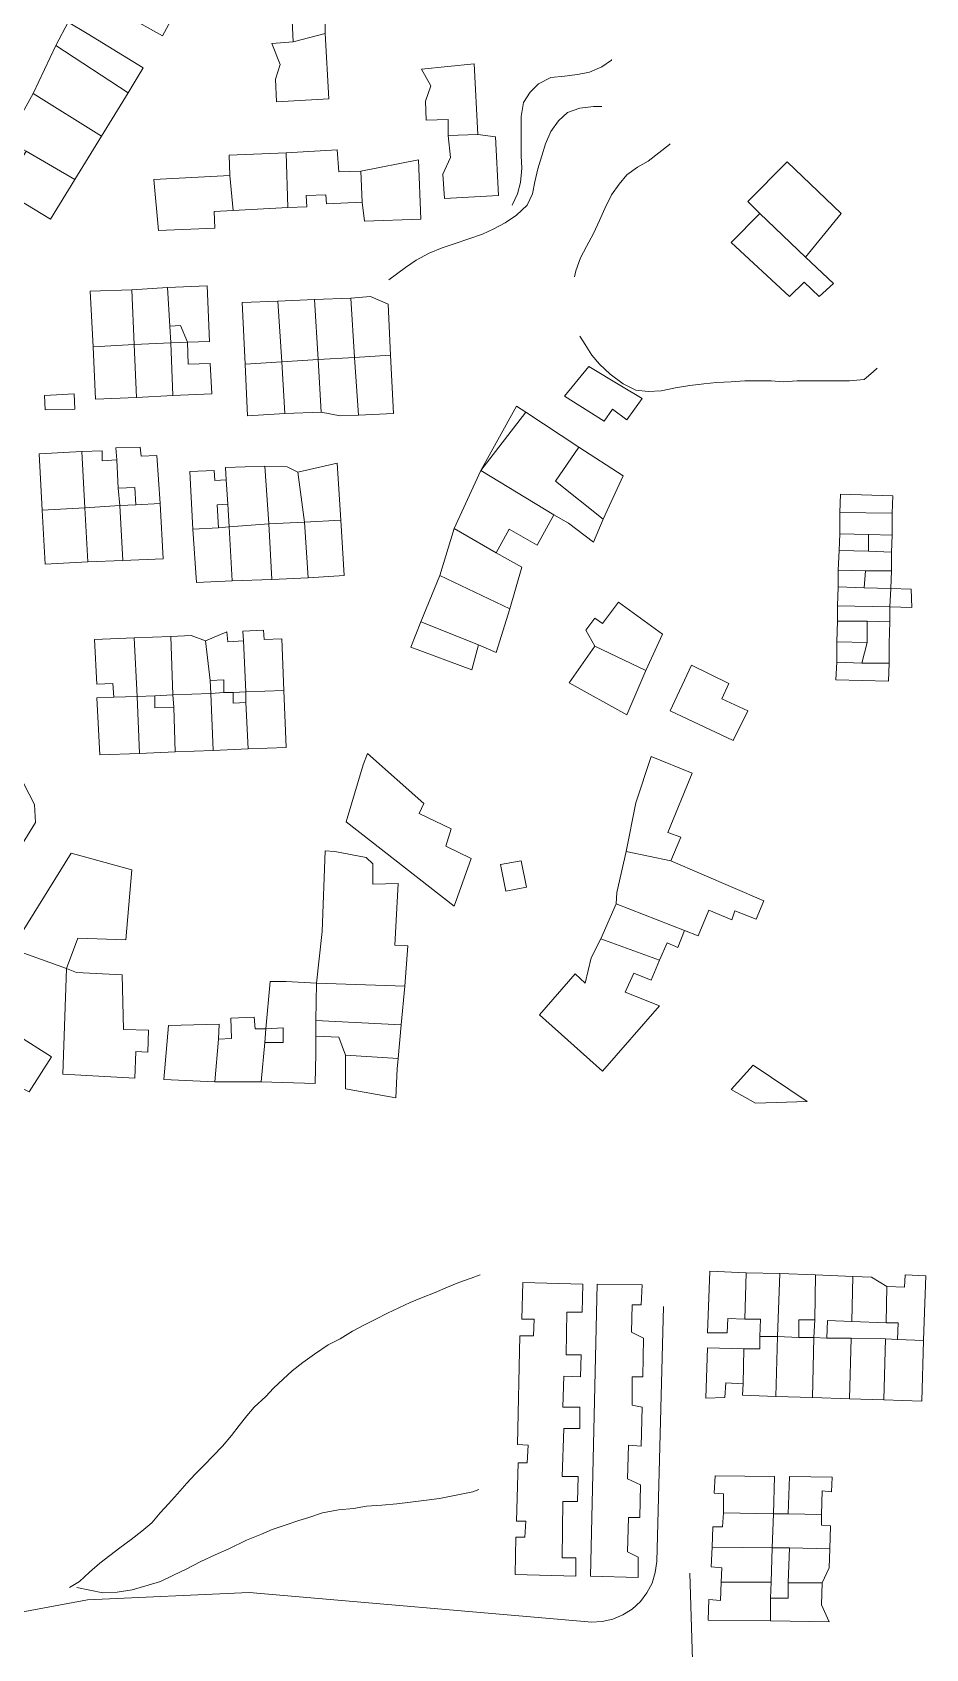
# Model space of a CAD drawing. Header units: inches. Extents: x 1138763 to 1140867, y 1050756 to 1053008.
# Drawn here: x 1140719.8 to 1140866.7, y 1051639.3 to 1051905.1 of the extents above; entities that cross this region are included whole.
import ezdxf

# ---------------------------------------------------------------- set-up
doc = ezdxf.new("R2010")
doc.units = ezdxf.units.IN
doc.header["$MEASUREMENT"] = 0
for name, color, linetype, lineweight in [('LimEdif_AM', 44, 'Continuous', 5), ('ViaPrin_AM', 1, 'Continuous', 15), ('ViaSec_AM', 1, 'Continuous', 18)]:
    doc.layers.add(name, color=color, linetype=linetype, lineweight=lineweight)

msp = doc.modelspace()

# ---------------------------------------------------------------- linework, layer by layer
at = {"layer": 'LimEdif_AM'}
for points in [[(1140738.81, 1051919), (1140746.94, 1051915), (1140741.19, 1051904.5), (1140731.56, 1051909.87), (1140728.31, 1051912), (1140733.06, 1051921.75), (1140738.81, 1051919)], [(1140767.94, 1051904.87), (1140762.69, 1051903.5), (1140762.44, 1051909.25), (1140763.44, 1051912.75), (1140761.81, 1051912.62), (1140761.69, 1051915.37), (1140770.06, 1051916.12), (1140770.56, 1051906.87), (1140767.94, 1051906.62), (1140767.94, 1051904.87)], [(1140723.69, 1051902.87), (1140725.69, 1051906.75), (1140728.81, 1051904.87), (1140738.06, 1051899.25), (1140735.56, 1051895.12), (1140723.69, 1051902.87)], [(1140735.56, 1051895.12), (1140731.19, 1051888), (1140719.94, 1051895), (1140723.69, 1051902.87), (1140735.56, 1051895.12)], [(1140767.94, 1051904.87), (1140768.56, 1051894.12), (1140759.94, 1051893.62), (1140759.81, 1051897.37), (1140760.56, 1051899.75), (1140759.19, 1051903.25), (1140762.69, 1051903.5), (1140767.94, 1051904.87)], [(1140793.06, 1051888.25), (1140788.19, 1051888.12), (1140788.19, 1051890.75), (1140784.56, 1051890.62), (1140784.44, 1051893.75), (1140785.31, 1051896.25), (1140783.81, 1051899), (1140792.44, 1051899.87), (1140793.06, 1051888.25)], [(1140731.19, 1051888), (1140726.81, 1051880.87), (1140718.81, 1051885.5), (1140715.69, 1051887.25), (1140719.94, 1051895), (1140731.19, 1051888)], [(1140793.06, 1051888.25), (1140795.94, 1051887.87), (1140796.44, 1051878.25), (1140787.56, 1051877.75), (1140787.31, 1051881.75), (1140788.56, 1051884.5), (1140788.19, 1051888.12), (1140793.06, 1051888.25)], [(1140726.81, 1051880.87), (1140722.81, 1051874.37), (1140714.94, 1051879.12), (1140718.81, 1051885.5), (1140726.81, 1051880.87)], [(1140752.31, 1051881.5), (1140752.19, 1051884.87), (1140761.56, 1051885.25), (1140761.81, 1051876.25), (1140752.81, 1051875.75), (1140752.31, 1051881.5)], [(1140761.56, 1051885.25), (1140769.94, 1051885.75), (1140770.19, 1051882.12), (1140773.81, 1051882.25), (1140774.06, 1051877.12), (1140768.19, 1051876.87), (1140768.06, 1051878.37), (1140764.81, 1051878.25), (1140764.94, 1051876.37), (1140761.81, 1051876.25), (1140761.56, 1051885.25)], [(1140773.81, 1051882.25), (1140783.31, 1051884.12), (1140783.69, 1051874.37), (1140774.44, 1051874), (1140774.06, 1051877.12), (1140773.81, 1051882.25)], [(1140839.44, 1051875.25), (1140837.44, 1051877.25), (1140843.94, 1051883.75), (1140852.81, 1051875.25), (1140846.94, 1051868.12), (1140839.44, 1051875.25)], [(1140752.81, 1051875.75), (1140749.69, 1051875.62), (1140749.81, 1051872.87), (1140740.56, 1051872.5), (1140739.81, 1051880.87), (1140752.31, 1051881.5), (1140752.81, 1051875.75)], [(1140846.94, 1051868.12), (1140851.56, 1051863.75), (1140849.19, 1051861.62), (1140846.69, 1051864), (1140844.31, 1051861.62), (1140834.69, 1051870.5), (1140839.44, 1051875.25), (1140846.94, 1051868.12)], [(1140736.56, 1051853.75), (1140729.81, 1051853.37), (1140729.31, 1051862.5), (1140736.19, 1051862.75), (1140736.56, 1051853.75)], [(1140736.19, 1051862.75), (1140742.06, 1051863.12), (1140742.44, 1051856.75), (1140742.56, 1051854), (1140736.56, 1051853.75), (1140736.19, 1051862.75)], [(1140742.44, 1051856.75), (1140742.06, 1051863.12), (1140748.56, 1051863.37), (1140748.94, 1051854.25), (1140745.31, 1051854.12), (1140744.19, 1051856.87), (1140742.44, 1051856.75)], [(1140760.81, 1051850.87), (1140754.81, 1051850.5), (1140754.31, 1051860.62), (1140760.19, 1051860.87), (1140760.81, 1051850.87)], [(1140760.19, 1051860.87), (1140766.19, 1051861.12), (1140766.81, 1051851.25), (1140760.81, 1051850.87), (1140760.19, 1051860.87)], [(1140766.19, 1051861.12), (1140772.19, 1051861.37), (1140772.81, 1051851.62), (1140766.81, 1051851.25), (1140766.19, 1051861.12)], [(1140772.19, 1051861.37), (1140775.44, 1051861.62), (1140778.31, 1051860.37), (1140778.69, 1051852), (1140772.81, 1051851.62), (1140772.19, 1051861.37)], [(1140745.31, 1051854.12), (1140742.56, 1051854), (1140742.44, 1051856.75), (1140744.19, 1051856.87), (1140745.31, 1051854.12)], [(1140736.56, 1051853.75), (1140736.94, 1051845), (1140730.19, 1051844.75), (1140729.81, 1051853.37), (1140736.56, 1051853.75)], [(1140742.56, 1051854), (1140742.94, 1051845.37), (1140736.94, 1051845), (1140736.56, 1051853.75), (1140742.56, 1051854)], [(1140745.31, 1051854.12), (1140745.44, 1051850.5), (1140749.06, 1051850.62), (1140749.31, 1051845.62), (1140742.94, 1051845.37), (1140742.56, 1051854), (1140745.31, 1051854.12)], [(1140778.69, 1051852), (1140779.19, 1051842.37), (1140773.44, 1051842.12), (1140772.81, 1051851.62), (1140778.69, 1051852)], [(1140760.81, 1051850.87), (1140761.31, 1051842.37), (1140755.19, 1051842), (1140754.81, 1051850.5), (1140760.81, 1051850.87)], [(1140766.81, 1051851.25), (1140767.31, 1051842.62), (1140761.31, 1051842.37), (1140760.81, 1051850.87), (1140766.81, 1051851.25)], [(1140772.81, 1051851.62), (1140773.44, 1051842.12), (1140770.44, 1051842), (1140767.31, 1051842.62), (1140766.81, 1051851.25), (1140772.81, 1051851.62)], [(1140813.81, 1051841.12), (1140807.31, 1051845.25), (1140811.31, 1051850.12), (1140816.69, 1051846.87), (1140820.06, 1051844.87), (1140817.56, 1051841.37), (1140815.19, 1051843.12), (1140813.81, 1051841.12)], [(1140721.94, 1051843), (1140721.81, 1051845.37), (1140726.69, 1051845.62), (1140726.81, 1051843.12), (1140721.94, 1051843)], [(1140800.94, 1051842.62), (1140793.56, 1051833), (1140799.44, 1051843.62), (1140800.94, 1051842.62)], [(1140800.94, 1051842.62), (1140809.69, 1051836.87), (1140805.81, 1051831.25), (1140813.69, 1051825), (1140812.06, 1051821.25), (1140807.94, 1051824.37), (1140805.56, 1051825.75), (1140793.56, 1051833), (1140800.94, 1051842.62)], [(1140728.44, 1051826.87), (1140721.44, 1051826.5), (1140720.94, 1051835.75), (1140727.94, 1051836.12), (1140728.44, 1051826.87)], [(1140727.94, 1051836.12), (1140731.31, 1051836.25), (1140731.31, 1051834.62), (1140733.69, 1051834.75), (1140733.94, 1051830.12), (1140734.19, 1051827.25), (1140728.44, 1051826.87), (1140727.94, 1051836.12)], [(1140733.94, 1051830.12), (1140733.69, 1051834.75), (1140733.56, 1051836.75), (1140737.56, 1051836.87), (1140737.69, 1051835.37), (1140740.31, 1051835.5), (1140740.81, 1051827.62), (1140736.81, 1051827.37), (1140736.69, 1051830.25), (1140733.94, 1051830.12)], [(1140809.69, 1051836.87), (1140816.94, 1051832.12), (1140813.69, 1051825), (1140805.81, 1051831.25), (1140809.69, 1051836.87)], [(1140751.69, 1051831.5), (1140751.56, 1051833.5), (1140758.06, 1051833.75), (1140758.69, 1051824.25), (1140752.19, 1051823.75), (1140751.94, 1051827.5), (1140751.69, 1051831.5)], [(1140758.06, 1051833.75), (1140761.69, 1051833.62), (1140763.44, 1051832.75), (1140764.56, 1051824.5), (1140758.69, 1051824.25), (1140758.06, 1051833.75)], [(1140763.44, 1051832.75), (1140769.94, 1051834.25), (1140770.56, 1051824.87), (1140764.56, 1051824.5), (1140763.44, 1051832.75)], [(1140751.94, 1051827.5), (1140750.19, 1051827.37), (1140750.44, 1051823.62), (1140746.19, 1051823.37), (1140745.69, 1051832.87), (1140749.69, 1051833), (1140749.81, 1051831.37), (1140751.69, 1051831.5), (1140751.94, 1051827.5)], [(1140805.56, 1051825.75), (1140802.81, 1051820.75), (1140798.19, 1051823.37), (1140796.06, 1051819.5), (1140789.19, 1051823.5), (1140793.56, 1051833), (1140805.56, 1051825.75)], [(1140736.81, 1051827.37), (1140734.19, 1051827.25), (1140733.94, 1051830.12), (1140736.69, 1051830.25), (1140736.81, 1051827.37)], [(1140852.56, 1051826.12), (1140852.69, 1051829.12), (1140861.31, 1051828.87), (1140861.19, 1051826), (1140852.56, 1051826.12)], [(1140728.44, 1051826.87), (1140728.94, 1051818), (1140721.94, 1051817.62), (1140721.44, 1051826.5), (1140728.44, 1051826.87)], [(1140734.19, 1051827.25), (1140734.69, 1051818.25), (1140728.94, 1051818), (1140728.44, 1051826.87), (1140734.19, 1051827.25)], [(1140740.81, 1051827.62), (1140741.31, 1051818.5), (1140734.69, 1051818.25), (1140734.19, 1051827.25), (1140736.81, 1051827.37), (1140740.81, 1051827.62)], [(1140752.19, 1051823.75), (1140750.44, 1051823.62), (1140750.19, 1051827.37), (1140751.94, 1051827.5), (1140752.19, 1051823.75)], [(1140861.19, 1051826), (1140861.19, 1051822.37), (1140857.31, 1051822.5), (1140852.56, 1051822.62), (1140852.56, 1051826.12), (1140861.19, 1051826)], [(1140752.19, 1051823.75), (1140752.69, 1051814.87), (1140746.81, 1051814.62), (1140746.19, 1051823.37), (1140750.44, 1051823.62), (1140752.19, 1051823.75)], [(1140758.69, 1051824.25), (1140759.19, 1051815.12), (1140752.69, 1051814.87), (1140752.19, 1051823.75), (1140758.69, 1051824.25)], [(1140764.56, 1051824.5), (1140765.19, 1051815.37), (1140759.19, 1051815.12), (1140758.69, 1051824.25), (1140764.56, 1051824.5)], [(1140770.56, 1051824.87), (1140771.06, 1051815.75), (1140765.19, 1051815.37), (1140764.56, 1051824.5), (1140770.56, 1051824.87)], [(1140796.06, 1051819.5), (1140800.31, 1051817.12), (1140798.31, 1051810.25), (1140786.81, 1051815.75), (1140789.19, 1051823.5), (1140796.06, 1051819.5)], [(1140857.31, 1051822.5), (1140857.31, 1051819.75), (1140852.44, 1051819.87), (1140852.56, 1051822.62), (1140857.31, 1051822.5)], [(1140861.19, 1051822.37), (1140861.06, 1051819.62), (1140857.31, 1051819.75), (1140857.31, 1051822.5), (1140861.19, 1051822.37)], [(1140857.31, 1051819.75), (1140861.06, 1051819.62), (1140861.06, 1051816.5), (1140856.81, 1051816.5), (1140852.31, 1051816.62), (1140852.44, 1051819.87), (1140857.31, 1051819.75)], [(1140798.31, 1051810.25), (1140796.06, 1051803.12), (1140793.19, 1051804.37), (1140783.69, 1051808.12), (1140786.81, 1051815.75), (1140798.31, 1051810.25)], [(1140856.81, 1051816.5), (1140856.56, 1051813.75), (1140852.31, 1051813.87), (1140852.31, 1051816.62), (1140856.81, 1051816.5)], [(1140861.06, 1051816.5), (1140860.94, 1051813.62), (1140856.56, 1051813.75), (1140856.81, 1051816.5), (1140861.06, 1051816.5)], [(1140856.56, 1051813.75), (1140860.94, 1051813.62), (1140860.81, 1051810.62), (1140852.19, 1051810.75), (1140852.31, 1051813.87), (1140856.56, 1051813.75)], [(1140864.31, 1051813.5), (1140864.44, 1051810.5), (1140860.81, 1051810.62), (1140860.94, 1051813.62), (1140864.31, 1051813.5)], [(1140812.31, 1051804.12), (1140810.81, 1051806.75), (1140812.31, 1051808.75), (1140813.56, 1051807.87), (1140816.19, 1051811.37), (1140823.44, 1051806.12), (1140820.69, 1051800.12), (1140812.31, 1051804.12)], [(1140860.81, 1051810.62), (1140860.81, 1051808.12), (1140857.06, 1051808.25), (1140852.19, 1051808.25), (1140852.19, 1051810.75), (1140860.81, 1051810.62)], [(1140754.56, 1051805), (1140754.44, 1051806.62), (1140757.81, 1051806.75), (1140757.94, 1051805.25), (1140760.81, 1051805.37), (1140761.19, 1051796.87), (1140754.94, 1051796.62), (1140754.56, 1051805)], [(1140793.19, 1051804.37), (1140792.06, 1051800.25), (1140782.06, 1051804), (1140783.69, 1051808.12), (1140793.19, 1051804.37)], [(1140857.06, 1051808.25), (1140857.06, 1051804.75), (1140852.06, 1051804.87), (1140852.19, 1051808.25), (1140857.06, 1051808.25)], [(1140860.81, 1051808.12), (1140860.69, 1051804.62), (1140860.69, 1051801.37), (1140856.19, 1051801.37), (1140857.06, 1051804.75), (1140857.06, 1051808.25), (1140860.81, 1051808.12)], [(1140737.06, 1051795.87), (1140733.19, 1051795.75), (1140733.06, 1051798), (1140730.44, 1051797.87), (1140730.06, 1051805.25), (1140736.56, 1051805.5), (1140737.06, 1051795.87)], [(1140736.56, 1051805.5), (1140742.56, 1051805.75), (1140742.94, 1051796.12), (1140739.94, 1051796), (1140737.06, 1051795.87), (1140736.56, 1051805.5)], [(1140742.56, 1051805.75), (1140745.94, 1051805.87), (1140748.31, 1051805), (1140749.06, 1051798.5), (1140749.19, 1051796.37), (1140742.94, 1051796.12), (1140742.56, 1051805.75)], [(1140748.31, 1051805), (1140751.81, 1051806.5), (1140751.94, 1051804.87), (1140754.56, 1051805), (1140754.94, 1051796.62), (1140752.81, 1051796.5), (1140751.31, 1051796.5), (1140751.31, 1051798.62), (1140749.06, 1051798.5), (1140748.31, 1051805)], [(1140820.69, 1051800.12), (1140817.56, 1051792.87), (1140808.06, 1051798.12), (1140812.31, 1051804.12), (1140820.69, 1051800.12)], [(1140857.06, 1051804.75), (1140856.19, 1051801.37), (1140852.06, 1051801.5), (1140852.06, 1051804.87), (1140857.06, 1051804.75)], [(1140856.19, 1051801.37), (1140860.69, 1051801.37), (1140860.56, 1051798.37), (1140851.94, 1051798.62), (1140852.06, 1051801.5), (1140856.19, 1051801.37)], [(1140835.06, 1051788.62), (1140824.69, 1051793.5), (1140828.19, 1051801), (1140834.31, 1051798), (1140833.19, 1051795.5), (1140837.44, 1051793.5), (1140835.06, 1051788.62)], [(1140739.94, 1051796), (1140739.94, 1051794), (1140743.06, 1051794.12), (1140743.31, 1051786.75), (1140737.44, 1051786.5), (1140737.06, 1051795.87), (1140739.94, 1051796)], [(1140742.94, 1051796.12), (1140743.06, 1051794.12), (1140739.94, 1051794), (1140739.94, 1051796), (1140742.94, 1051796.12)], [(1140749.19, 1051796.37), (1140749.56, 1051787), (1140743.31, 1051786.75), (1140743.06, 1051794.12), (1140742.94, 1051796.12), (1140749.19, 1051796.37)], [(1140751.31, 1051796.5), (1140749.19, 1051796.37), (1140749.06, 1051798.5), (1140751.31, 1051798.62), (1140751.31, 1051796.5)], [(1140752.81, 1051796.5), (1140752.81, 1051794.75), (1140754.94, 1051794.87), (1140755.31, 1051787.25), (1140749.56, 1051787), (1140749.19, 1051796.37), (1140751.31, 1051796.5), (1140752.81, 1051796.5)], [(1140754.94, 1051796.62), (1140754.94, 1051794.87), (1140752.81, 1051794.75), (1140752.81, 1051796.5), (1140754.94, 1051796.62)], [(1140761.19, 1051796.87), (1140761.56, 1051787.5), (1140755.31, 1051787.25), (1140754.94, 1051794.87), (1140754.94, 1051796.62), (1140761.19, 1051796.87)], [(1140737.06, 1051795.87), (1140737.44, 1051786.5), (1140730.94, 1051786.25), (1140730.44, 1051795.62), (1140733.19, 1051795.75), (1140737.06, 1051795.87)], [(1140789.19, 1051761.37), (1140771.44, 1051775.25), (1140774.19, 1051784.62), (1140774.94, 1051786.5), (1140784.19, 1051778.25), (1140783.44, 1051776.62), (1140788.69, 1051774.12), (1140787.81, 1051771.25), (1140791.94, 1051769.25), (1140789.19, 1051761.37)], [(1140817.44, 1051770.37), (1140819.06, 1051778.37), (1140821.56, 1051786), (1140828.31, 1051783.25), (1140824.31, 1051773.5), (1140826.44, 1051772.75), (1140824.81, 1051768.87), (1140817.44, 1051770.37)], [(1140717.69, 1051783.37), (1140718.44, 1051781.5), (1140720.19, 1051778.12), (1140720.31, 1051775.12), (1140714.44, 1051765.62), (1140706.19, 1051778.87), (1140717.69, 1051783.37)], [(1140725.44, 1051751.12), (1140716.44, 1051754.37), (1140726.19, 1051770.12), (1140736.19, 1051767.37), (1140735.19, 1051755.87), (1140727.31, 1051756.12), (1140725.44, 1051751.12)], [(1140766.56, 1051748.75), (1140767.44, 1051757.25), (1140767.94, 1051770.5), (1140769.56, 1051770.37), (1140774.69, 1051769.37), (1140775.81, 1051768.37), (1140775.81, 1051765), (1140779.94, 1051765.12), (1140779.44, 1051755), (1140781.56, 1051754.87), (1140781.06, 1051748.25), (1140766.56, 1051748.75)], [(1140824.81, 1051768.87), (1140840.06, 1051762.25), (1140838.81, 1051759.25), (1140835.31, 1051760.62), (1140834.81, 1051759.12), (1140831.06, 1051760.75), (1140829.31, 1051756.5), (1140827.06, 1051757.37), (1140815.81, 1051761.75), (1140815.94, 1051763.62), (1140817.44, 1051770.37), (1140824.81, 1051768.87)], [(1140797.69, 1051763.87), (1140796.81, 1051768.25), (1140800.19, 1051768.87), (1140801.06, 1051764.5), (1140797.69, 1051763.87)], [(1140827.06, 1051757.37), (1140825.94, 1051754.62), (1140824.19, 1051755.37), (1140822.94, 1051752.5), (1140813.31, 1051756), (1140815.81, 1051761.75), (1140827.06, 1051757.37)], [(1140822.94, 1051752.5), (1140821.56, 1051749.25), (1140818.69, 1051750.37), (1140817.31, 1051747.25), (1140822.94, 1051745), (1140813.56, 1051734.25), (1140803.19, 1051743.5), (1140809.06, 1051750.25), (1140810.69, 1051748.75), (1140811.69, 1051752.87), (1140813.31, 1051756), (1140822.94, 1051752.5)], [(1140725.44, 1051751.12), (1140727.06, 1051750.5), (1140734.56, 1051750.12), (1140734.81, 1051741.12), (1140738.94, 1051741), (1140738.81, 1051737.37), (1140736.81, 1051737.5), (1140736.69, 1051733.12), (1140724.81, 1051733.75), (1140725.44, 1051751.12)], [(1140766.56, 1051748.75), (1140766.44, 1051742.62), (1140766.44, 1051740), (1140766.44, 1051737.12), (1140766.31, 1051732.25), (1140757.44, 1051732.5), (1140758.06, 1051739), (1140761.06, 1051739), (1140761.06, 1051741.37), (1140758.19, 1051741.25), (1140758.94, 1051749), (1140761.56, 1051749), (1140766.56, 1051748.75)], [(1140781.06, 1051748.25), (1140780.44, 1051741.87), (1140766.44, 1051742.62), (1140766.56, 1051748.75), (1140781.06, 1051748.25)], [(1140750.44, 1051739.5), (1140752.56, 1051739.62), (1140752.44, 1051743), (1140756.31, 1051743.12), (1140756.44, 1051741.25), (1140758.19, 1051741.25), (1140758.06, 1051739), (1140757.44, 1051732.5), (1140749.81, 1051732.5), (1140750.44, 1051739.5)], [(1140713.94, 1051733.5), (1140714.94, 1051735.12), (1140712.81, 1051736.5), (1140713.69, 1051738), (1140716.69, 1051740.62), (1140722.94, 1051736.62), (1140719.31, 1051730.87), (1140713.94, 1051733.5)], [(1140749.81, 1051732.5), (1140741.44, 1051732.87), (1140742.19, 1051741.75), (1140750.56, 1051742), (1140750.44, 1051739.5), (1140749.81, 1051732.5)], [(1140758.19, 1051741.25), (1140761.06, 1051741.37), (1140761.06, 1051739), (1140758.06, 1051739), (1140758.19, 1051741.25)], [(1140780.44, 1051741.87), (1140779.94, 1051736.37), (1140771.31, 1051736.87), (1140770.19, 1051739.87), (1140766.44, 1051740), (1140766.44, 1051742.62), (1140780.44, 1051741.87)], [(1140779.94, 1051736.37), (1140779.81, 1051734.62), (1140779.56, 1051729.87), (1140771.31, 1051731.37), (1140771.31, 1051736.87), (1140779.94, 1051736.37)], [(1140838.69, 1051729), (1140834.69, 1051731.25), (1140838.31, 1051735.25), (1140847.19, 1051729.25), (1140838.69, 1051729)], [(1140837.19, 1051701.12), (1140836.94, 1051693.5), (1140834.19, 1051693.62), (1140834.06, 1051691.25), (1140830.81, 1051691.25), (1140831.19, 1051701.37), (1140837.19, 1051701.12)], [(1140837.19, 1051701.12), (1140842.69, 1051701), (1140842.31, 1051690.62), (1140839.44, 1051690.62), (1140839.56, 1051693.5), (1140836.94, 1051693.5), (1140837.19, 1051701.12)], [(1140842.69, 1051701), (1140848.56, 1051700.75), (1140848.44, 1051693.37), (1140845.81, 1051693.37), (1140845.81, 1051690.5), (1140842.31, 1051690.62), (1140842.69, 1051701)], [(1140848.56, 1051700.75), (1140854.69, 1051700.5), (1140854.56, 1051693.12), (1140850.56, 1051693.25), (1140850.44, 1051690.37), (1140848.31, 1051690.5), (1140848.44, 1051693.37), (1140848.56, 1051700.75)], [(1140854.69, 1051700.5), (1140857.81, 1051700.37), (1140860.31, 1051698.87), (1140860.19, 1051692.87), (1140854.56, 1051693.12), (1140854.69, 1051700.5)], [(1140860.31, 1051698.87), (1140863.19, 1051698.75), (1140863.31, 1051700.75), (1140866.69, 1051700.62), (1140866.44, 1051693.12), (1140866.31, 1051690), (1140862.06, 1051690.12), (1140862.19, 1051692.87), (1140860.19, 1051692.87), (1140860.31, 1051698.87)], [(1140809.19, 1051651.25), (1140799.19, 1051651.5), (1140799.31, 1051657.62), (1140800.81, 1051657.62), (1140800.94, 1051660.25), (1140799.44, 1051660.25), (1140799.69, 1051669.87), (1140801.19, 1051669.87), (1140801.31, 1051672.75), (1140799.56, 1051672.87), (1140799.94, 1051690.75), (1140802.19, 1051690.75), (1140802.31, 1051693.5), (1140800.31, 1051693.5), (1140800.44, 1051699.5), (1140810.31, 1051699.25), (1140810.19, 1051694.62), (1140807.69, 1051694.62), (1140807.56, 1051687.62), (1140810.06, 1051687.62), (1140809.94, 1051684), (1140807.19, 1051684.12), (1140807.06, 1051679), (1140809.81, 1051679), (1140809.81, 1051675.5), (1140807.19, 1051675.5), (1140806.94, 1051667.62), (1140809.56, 1051667.62), (1140809.44, 1051663.5), (1140807.06, 1051663.5), (1140806.94, 1051654.25), (1140809.19, 1051654.25), (1140809.19, 1051651.25)], [(1140819.44, 1051651), (1140811.56, 1051651.25), (1140812.69, 1051699.25), (1140820.06, 1051699.12), (1140819.94, 1051695.87), (1140818.44, 1051695.87), (1140818.31, 1051691.37), (1140820.31, 1051690.37), (1140820.19, 1051684), (1140818.44, 1051684), (1140818.44, 1051679.37), (1140820.06, 1051679), (1140819.94, 1051672.62), (1140817.81, 1051672.75), (1140817.69, 1051667.25), (1140819.81, 1051666.25), (1140819.69, 1051660.87), (1140817.81, 1051660.87), (1140817.69, 1051655.25), (1140819.44, 1051654.37), (1140819.44, 1051651)], [(1140848.44, 1051693.37), (1140848.31, 1051690.5), (1140845.81, 1051690.5), (1140845.81, 1051693.37), (1140848.44, 1051693.37)], [(1140860.19, 1051692.87), (1140862.19, 1051692.87), (1140862.06, 1051690.12), (1140860.06, 1051690.25), (1140854.44, 1051690.37), (1140850.44, 1051690.37), (1140850.56, 1051693.25), (1140854.56, 1051693.12), (1140860.19, 1051692.87)], [(1140842.31, 1051690.62), (1140842.06, 1051680.75), (1140836.56, 1051681), (1140836.69, 1051682.87), (1140836.81, 1051688.62), (1140839.44, 1051688.62), (1140839.44, 1051690.62), (1140842.31, 1051690.62)], [(1140845.81, 1051690.5), (1140848.31, 1051690.5), (1140848.06, 1051680.62), (1140842.06, 1051680.75), (1140842.31, 1051690.62), (1140845.81, 1051690.5)], [(1140850.44, 1051690.37), (1140854.44, 1051690.37), (1140854.19, 1051680.37), (1140848.06, 1051680.62), (1140848.31, 1051690.5), (1140850.44, 1051690.37)], [(1140860.06, 1051690.25), (1140859.81, 1051680.25), (1140854.19, 1051680.37), (1140854.44, 1051690.37), (1140860.06, 1051690.25)], [(1140862.06, 1051690.12), (1140866.31, 1051690), (1140866.06, 1051680), (1140859.81, 1051680.25), (1140860.06, 1051690.25), (1140862.06, 1051690.12)], [(1140836.69, 1051682.87), (1140833.81, 1051683), (1140833.69, 1051680.62), (1140830.56, 1051680.5), (1140830.81, 1051688.75), (1140836.81, 1051688.62), (1140836.69, 1051682.87)], [(1140833.44, 1051661.62), (1140833.44, 1051664.75), (1140831.94, 1051664.87), (1140832.06, 1051667.75), (1140841.81, 1051667.62), (1140841.69, 1051661.5), (1140833.44, 1051661.62)], [(1140844.06, 1051661.5), (1140844.31, 1051667.62), (1140851.31, 1051667.5), (1140851.19, 1051665.12), (1140849.69, 1051665.25), (1140849.56, 1051661.37), (1140844.06, 1051661.5)], [(1140841.69, 1051661.5), (1140841.44, 1051655.87), (1140831.56, 1051656), (1140831.69, 1051659.37), (1140833.31, 1051659.37), (1140833.44, 1051661.62), (1140841.69, 1051661.5)], [(1140841.69, 1051661.5), (1140844.06, 1051661.5), (1140849.56, 1051661.37), (1140849.56, 1051659.62), (1140851.06, 1051659.5), (1140850.94, 1051655.75), (1140844.31, 1051655.87), (1140841.44, 1051655.87), (1140841.69, 1051661.5)], [(1140841.44, 1051655.87), (1140841.31, 1051650.25), (1140833.06, 1051650.25), (1140833.19, 1051652.62), (1140831.44, 1051652.75), (1140831.56, 1051656), (1140841.44, 1051655.87)], [(1140844.31, 1051655.87), (1140844.06, 1051650.12), (1140844.06, 1051647.62), (1140841.19, 1051647.62), (1140841.31, 1051650.25), (1140841.44, 1051655.87), (1140844.31, 1051655.87)], [(1140850.94, 1051655.75), (1140850.81, 1051652.62), (1140849.69, 1051650.12), (1140844.06, 1051650.12), (1140844.31, 1051655.87), (1140850.94, 1051655.75)], [(1140841.31, 1051650.25), (1140841.19, 1051647.62), (1140841.19, 1051643.87), (1140830.94, 1051644), (1140831.06, 1051647.37), (1140832.94, 1051647.25), (1140833.06, 1051650.25), (1140841.31, 1051650.25)], [(1140849.69, 1051650.12), (1140849.56, 1051646.5), (1140850.81, 1051643.75), (1140841.19, 1051643.87), (1140841.19, 1051647.62), (1140844.06, 1051647.62), (1140844.06, 1051650.12), (1140849.69, 1051650.12)]]:
    msp.add_lwpolyline(points, dxfattribs=at)
at = {"layer": 'ViaPrin_AM'}
for points in [[(1140823.6, 1051695.57), (1140822.47, 1051653.63), (1140822.24, 1051651.84), (1140821.7, 1051650.11), (1140820.87, 1051648.5), (1140819.78, 1051647.06), (1140818.45, 1051645.83), (1140816.92, 1051644.85), (1140815.25, 1051644.16), (1140813.49, 1051643.76), (1140811.68, 1051643.67), (1140811.19, 1051643.7), (1140755.45, 1051648.57), (1140728.91, 1051647.35), (1140713.84, 1051644.55), (1140655.3, 1051630.6)], [(1140827.9, 1051651.74), (1140828.53, 1051632.04), (1140829.81, 1051627.25), (1140830.78, 1051624.92), (1140838.03, 1051607.75), (1140841.49, 1051597.03), (1140843.03, 1051585.87), (1140842.62, 1051574.62), (1140840.26, 1051563.6), (1140836.02, 1051553.17), (1140830.03, 1051543.63), (1140828.63, 1051541.84), (1140767.37, 1051450.99), (1140765.12, 1051446.93), (1140763.61, 1051442.54), (1140762.88, 1051437.96), (1140762.96, 1051433.31), (1140763.85, 1051428.76), (1140765.44, 1051424.57)]]:
    msp.add_lwpolyline(points, dxfattribs=at)
at = {"layer": 'ViaSec_AM'}
for points in [[(1140798.69, 1051876.62), (1140799.56, 1051878.5), (1140800.06, 1051880.37), (1140800.31, 1051882.75), (1140800.19, 1051884.75), (1140800.19, 1051886.87), (1140800.19, 1051888.87), (1140800.19, 1051891.25), (1140800.56, 1051893.5), (1140801.69, 1051895.25), (1140803.06, 1051896.62), (1140805.06, 1051897.62), (1140807.31, 1051897.87), (1140809.44, 1051898.12), (1140811.44, 1051898.5), (1140813.44, 1051899.37), (1140815.06, 1051900.5), (1140815.06, 1051900.62)], [(1140778.44, 1051864.37), (1140781.19, 1051866.37), (1140782.94, 1051867.62), (1140785.06, 1051868.75), (1140787.19, 1051869.62), (1140789.31, 1051870.37), (1140791.56, 1051871.12), (1140793.81, 1051871.87), (1140795.69, 1051872.75), (1140797.56, 1051873.75), (1140799.44, 1051875), (1140801.19, 1051876.62), (1140802.06, 1051878.5), (1140802.44, 1051880.5), (1140802.94, 1051882.62), (1140803.56, 1051884.75), (1140804.19, 1051886.75), (1140805.06, 1051888.75), (1140806.31, 1051890.5), (1140807.81, 1051891.87), (1140809.81, 1051892.62), (1140812.06, 1051892.87), (1140813.44, 1051892.87)], [(1140824.69, 1051886.75), (1140824.56, 1051886.62), (1140822.81, 1051885.25), (1140821.06, 1051883.87), (1140819.31, 1051882.87), (1140817.56, 1051881.62), (1140816.31, 1051880.12), (1140815.06, 1051878.37), (1140813.94, 1051876.12), (1140813.06, 1051874.12), (1140812.06, 1051872), (1140810.94, 1051869.87), (1140809.94, 1051868), (1140809.19, 1051865.87), (1140808.94, 1051864.87)], [(1140809.81, 1051855.12), (1140810.69, 1051853.75), (1140811.81, 1051852), (1140813.06, 1051850.5), (1140814.81, 1051848.87), (1140816.94, 1051847.25), (1140819.06, 1051846.25), (1140821.06, 1051846), (1140823.19, 1051846.12), (1140825.56, 1051846.62), (1140827.94, 1051847), (1140830.19, 1051847.25), (1140832.31, 1051847.5), (1140834.69, 1051847.62), (1140836.94, 1051847.75), (1140838.94, 1051847.75), (1140841.31, 1051847.75), (1140843.31, 1051847.62), (1140845.56, 1051847.75), (1140847.81, 1051847.75), (1140850.06, 1051847.75), (1140852.19, 1051847.75), (1140854.19, 1051847.75), (1140856.56, 1051848), (1140858.06, 1051849.25), (1140858.69, 1051849.87)], [(1140725.94, 1051649.37), (1140727.56, 1051650.37), (1140729.19, 1051651.87), (1140730.94, 1051653.37), (1140732.56, 1051654.62), (1140734.19, 1051655.87), (1140736.06, 1051657.25), (1140737.81, 1051658.62), (1140739.44, 1051660), (1140740.81, 1051661.62), (1140742.19, 1051663.12), (1140743.69, 1051664.75), (1140745.19, 1051666.5), (1140746.56, 1051668), (1140748.06, 1051669.5), (1140749.56, 1051671), (1140751.06, 1051672.62), (1140752.56, 1051674.37), (1140753.81, 1051676), (1140755.06, 1051677.62), (1140756.31, 1051679), (1140758.19, 1051680.75), (1140759.44, 1051682.12), (1140761.06, 1051683.62), (1140762.56, 1051685), (1140764.31, 1051686.37), (1140766.19, 1051687.75), (1140768.44, 1051689.25), (1140770.44, 1051690.25), (1140772.44, 1051691.5), (1140774.31, 1051692.5), (1140776.31, 1051693.5), (1140778.19, 1051694.5), (1140780.06, 1051695.37), (1140781.94, 1051696.25), (1140783.81, 1051697), (1140786.06, 1051697.87), (1140788.06, 1051698.75), (1140789.94, 1051699.5), (1140791.94, 1051700.25), (1140793.44, 1051700.75)], [(1140727.13, 1051649.37), (1140731.38, 1051648.5), (1140733.75, 1051648.63), (1140736.25, 1051649), (1140738.88, 1051649.75), (1140740.88, 1051650.37), (1140743, 1051651.38), (1140745.13, 1051652.38), (1140747.5, 1051653.63), (1140749.88, 1051654.75), (1140752.13, 1051655.75), (1140755, 1051657.13), (1140757.5, 1051658.13), (1140759.25, 1051658.88), (1140761.38, 1051659.62), (1140763.63, 1051660.38), (1140765.25, 1051660.87), (1140767.5, 1051661.62), (1140770.13, 1051662.13), (1140772.63, 1051662.38), (1140774.75, 1051662.75), (1140777.25, 1051662.88), (1140779.75, 1051663.12), (1140782, 1051663.38), (1140784.63, 1051663.75), (1140786.75, 1051664), (1140792.25, 1051665.12), (1140793.25, 1051665.5)]]:
    msp.add_lwpolyline(points, dxfattribs=at)

doc.saveas('drawing.dxf')
